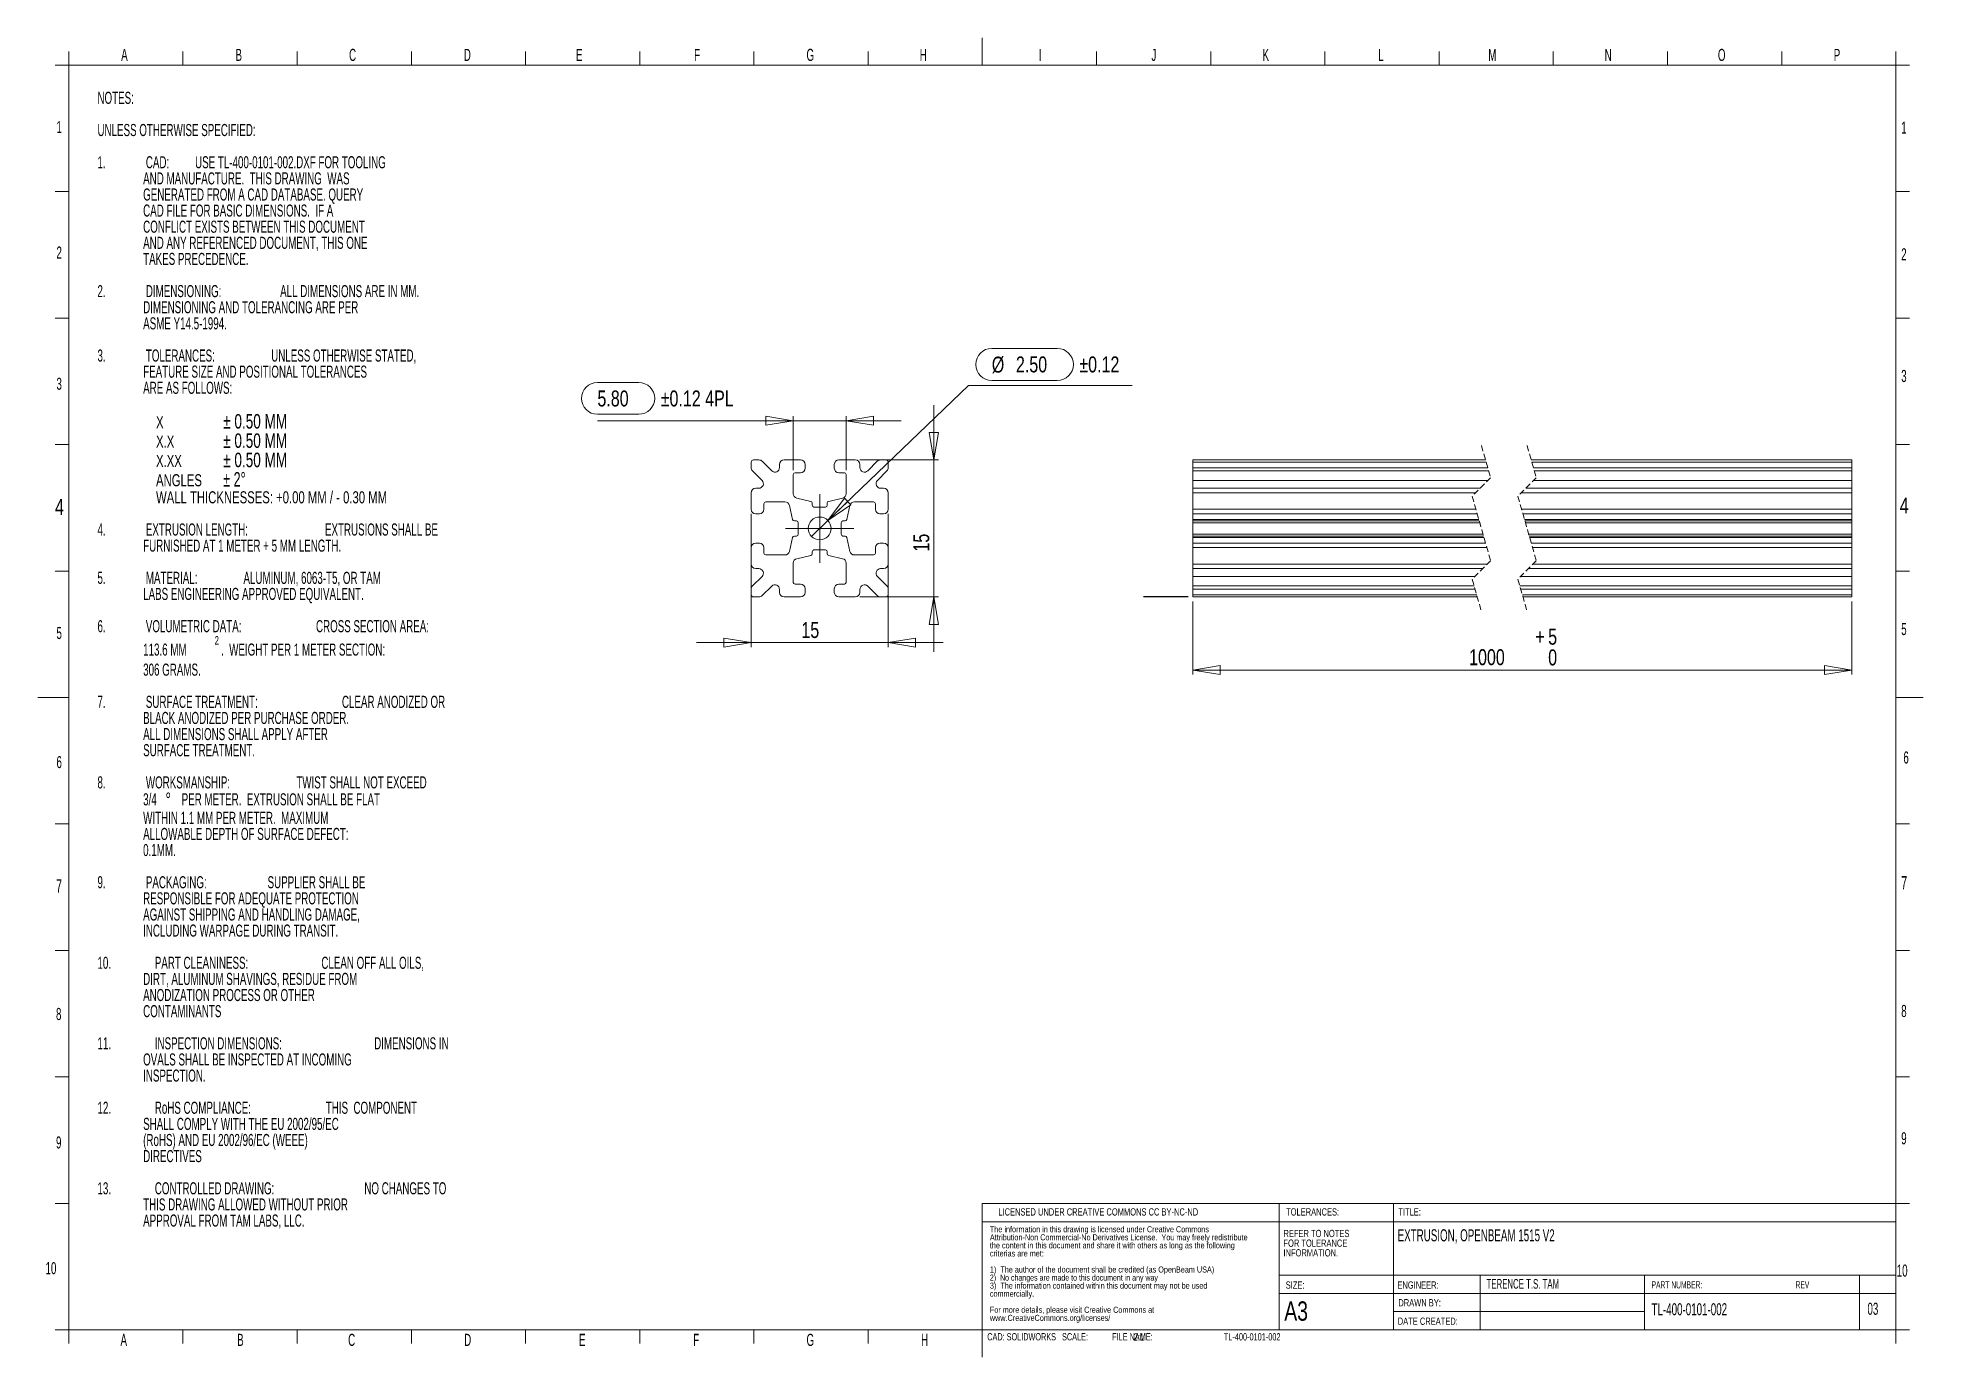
# Model space of a CAD drawing. Header units: millimetres. Extents: x 3 to 416, y 4 to 293.
import ezdxf

# ---------------------------------------------------------------- set-up
doc = ezdxf.new("R2010")
doc.units = ezdxf.units.MM
doc.linetypes.add('HIDDEN', pattern=[1.905, 1.27, -0.635])
doc.styles.add('SLDTEXTSTYLE0', font='TXT', dxfattribs={"width": 0.605})
doc.styles.add('SLDTEXTSTYLE1', font='TXT', dxfattribs={"width": 0.7})
doc.styles.add('SLDTEXTSTYLE2', font='TXT', dxfattribs={"width": 0.65})
doc.styles.add('SLDTEXTSTYLE3', font='TXT', dxfattribs={"width": 0.75})
doc.styles.add('SLDTEXTSTYLE4', font='TXT', dxfattribs={"width": 0.696078})
doc.styles.add('SLDTEXTSTYLE5', font='TXT', dxfattribs={"width": 0.657609})
doc.styles.add('SLDTEXTSTYLE6', font='TXT', dxfattribs={"width": 0.553846})
doc.dimstyles.new('SLDDIMSTYLE0', dxfattribs={"dimtxt": 3.5, "dimasz": 6, "dimexe": 0, "dimexo": 0.0625, "dimgap": 0.875, "dimtad": 1, "dimdec": 3, "dimlfac": 0.5, "dimrnd": 1e-09, "dimzin": 12, "dimdsep": 46, "dimtxsty": 'SLDTEXTSTYLE3', "dimblk1": 'CLOSED', "dimblk2": 'CLOSED', "dimsah": 1, "dimcen": 0.09, "dimadec": 0, "dimazin": 3, "dimtfac": 1, "dimtdec": 3, "dimtmove": 0, "dimatfit": 0, "dimldrblk": 'CLOSED', "dimfxl": 1, "dimfrac": 2, "dimtolj": 1, "dimtzin": 12, "dimarcsym": 0})
doc.dimstyles.new('SLDDIMSTYLE1', dxfattribs={"dimtxt": 3.5, "dimasz": 6, "dimexe": 0, "dimexo": 0.0625, "dimgap": 0.875, "dimtad": 1, "dimlfac": 0.5, "dimrnd": 1e-09, "dimzin": 12, "dimdsep": 46, "dimtxsty": 'SLDTEXTSTYLE3', "dimblk1": 'CLOSED', "dimblk2": 'CLOSED', "dimsah": 1, "dimcen": 0.09, "dimadec": 0, "dimazin": 3, "dimtol": 1, "dimtp": 0.12, "dimtm": 0.12, "dimtfac": 1, "dimtmove": 0, "dimatfit": 0, "dimldrblk": 'CLOSED', "dimfxl": 1, "dimfrac": 2, "dimtolj": 1, "dimarcsym": 0})
doc.dimstyles.new('SLDDIMSTYLE2', dxfattribs={"dimtxt": 3.5, "dimasz": 6, "dimexe": 0, "dimexo": 0.0625, "dimgap": 0.875, "dimtad": 0, "dimtih": 1, "dimtoh": 1, "dimlfac": 0.5, "dimrnd": 1e-09, "dimzin": 12, "dimdsep": 46, "dimtxsty": 'SLDTEXTSTYLE3', "dimblk1": 'NONE', "dimblk2": 'CLOSED', "dimsah": 1, "dimcen": 0, "dimadec": 0, "dimazin": 3, "dimtol": 1, "dimtp": 0.12, "dimtm": 0.12, "dimtfac": 1, "dimtmove": 0, "dimatfit": 3, "dimldrblk": 'NONE', "dimfxl": 1, "dimfrac": 2, "dimtolj": 1, "dimarcsym": 0})
doc.dimstyles.new('SLDDIMSTYLE3', dxfattribs={"dimtxt": 3.5, "dimasz": 6, "dimexe": 0, "dimexo": 0.0625, "dimgap": 0.875, "dimtad": 1, "dimdec": 3, "dimlfac": 0.5, "dimrnd": 1e-09, "dimzin": 12, "dimdsep": 46, "dimtxsty": 'SLDTEXTSTYLE3', "dimblk1": 'CLOSED', "dimblk2": 'CLOSED', "dimsah": 1, "dimcen": 0.09, "dimadec": 0, "dimazin": 3, "dimtol": 1, "dimtp": 5, "dimtfac": 1, "dimtdec": 3, "dimtofl": 0, "dimtmove": 0, "dimatfit": 3, "dimldrblk": 'CLOSED', "dimfxl": 1, "dimfrac": 2, "dimtolj": 1, "dimtzin": 12, "dimarcsym": 0})
doc.dimstyles.new('SLDDIMSTYLE5', dxfattribs={"dimtxt": 0, "dimasz": 6, "dimexe": 0, "dimexo": 0.0625, "dimgap": 0, "dimtad": 0, "dimtih": 1, "dimtoh": 1, "dimdec": 0, "dimrnd": 1e-09, "dimzin": 0, "dimdsep": 46, "dimtxsty": 'Standard', "dimblk1": 'NONE', "dimblk2": 'NONE', "dimsah": 1, "dimcen": 0.09, "dimadec": 0, "dimazin": 0, "dimtfac": 6, "dimtdec": 0, "dimtofl": 0, "dimtmove": 0, "dimatfit": 3, "dimldrblk": 'NONE', "dimfxl": 1, "dimfrac": 2, "dimtolj": 1, "dimtzin": 0, "dimarcsym": 0})

# ---------------------------------------------------------------- blocks, each defined once
blk = doc.blocks.new('SW_NOTE_0')
at = {"color": 0, "linetype": 'Continuous', "lineweight": 0, "attachment_point": 1}
for s, insert, char_height, style in [('NOTES:', (0, 3.41), 2.646, 'SLDTEXTSTYLE0'), ('UNLESS OTHERWISE SPECIFIED:', (0, -3.64), 2.6458, 'SLDTEXTSTYLE0'), ('1.', (0, -10.7), 2.646, 'SLDTEXTSTYLE0'), ('CAD:', (10.59, -10.7), 2.646, 'SLDTEXTSTYLE0'), ('USE TL-400-0101-002.DXF FOR TOOLING', (21.37, -10.7), 2.6458, 'SLDTEXTSTYLE0'), ('AND MANUFACTURE.  THIS DRAWING  WAS', (10, -14.23), 2.6458, 'SLDTEXTSTYLE0'), ('GENERATED FROM A CAD DATABASE. QUERY', (10, -17.76), 2.6458, 'SLDTEXTSTYLE0'), ('CAD FILE FOR BASIC DIMENSIONS.  IF A', (10, -21.28), 2.6458, 'SLDTEXTSTYLE0'), ('AND ANY REFERENCED DOCUMENT, THIS ONE', (10, -28.34), 2.6458, 'SLDTEXTSTYLE0'), ('CONFLICT EXISTS BETWEEN THIS DOCUMENT', (10, -24.81), 2.6458, 'SLDTEXTSTYLE0'), ('TAKES PRECEDENCE.', (10, -31.87), 2.6458, 'SLDTEXTSTYLE0'), ('2.', (0, -38.92), 2.646, 'SLDTEXTSTYLE0'), ('DIMENSIONING:', (10.59, -38.92), 2.6458, 'SLDTEXTSTYLE0'), ('ALL DIMENSIONS ARE IN MM.', (39.99, -38.92), 2.6458, 'SLDTEXTSTYLE0'), ('DIMENSIONING AND TOLERANCING ARE PER', (10, -42.45), 2.6458, 'SLDTEXTSTYLE0'), ('ASME Y14.5-1994.', (10, -45.98), 2.6458, 'SLDTEXTSTYLE0'), ('3.', (0, -53.03), 2.646, 'SLDTEXTSTYLE0'), ('TOLERANCES:', (10.59, -53.03), 2.6458, 'SLDTEXTSTYLE0'), ('UNLESS OTHERWISE STATED,', (38.03, -53.03), 2.6458, 'SLDTEXTSTYLE0'), ('FEATURE SIZE AND POSITIONAL TOLERANCES', (10, -56.56), 2.6458, 'SLDTEXTSTYLE0'), ('ARE AS FOLLOWS:', (10, -60.09), 2.6458, 'SLDTEXTSTYLE0'), ('X', (12.82, -67.64), 2.65, 'SLDTEXTSTYLE1'), ('± 0.50 MM', (27.52, -67.17), 3.175, 'SLDTEXTSTYLE1'), ('X.X', (12.82, -71.87), 2.646, 'SLDTEXTSTYLE1'), ('± 0.50 MM', (27.52, -71.4), 3.175, 'SLDTEXTSTYLE1'), ('X.XX', (12.82, -76.11), 2.646, 'SLDTEXTSTYLE1'), ('± 0.50 MM', (27.52, -75.63), 3.175, 'SLDTEXTSTYLE1'), ('ANGLES', (12.82, -80.34), 2.646, 'SLDTEXTSTYLE1'), ('± 2°', (27.52, -79.87), 3.175, 'SLDTEXTSTYLE2'), ('WALL THICKNESSES: +0.00 MM / - 0.30 MM', (12.82, -84.08), 2.6458, 'SLDTEXTSTYLE1'), ('4.', (0, -91.13), 2.646, 'SLDTEXTSTYLE0'), ('FURNISHED AT 1 METER + 5 MM LENGTH.', (10, -94.66), 2.6458, 'SLDTEXTSTYLE0'), ('EXTRUSION LENGTH:', (10.59, -91.13), 2.6458, 'SLDTEXTSTYLE0'), ('EXTRUSIONS SHALL BE', (49.8, -91.13), 2.6458, 'SLDTEXTSTYLE0'), ('5.', (0, -101.72), 2.646, 'SLDTEXTSTYLE0'), ('MATERIAL:', (10.59, -101.72), 2.646, 'SLDTEXTSTYLE0'), ('ALUMINUM, 6063-T5, OR TAM', (31.96, -101.72), 2.6458, 'SLDTEXTSTYLE0'), ('LABS ENGINEERING APPROVED EQUIVALENT.', (10, -105.24), 2.6458, 'SLDTEXTSTYLE0'), ('6.', (0, -112.3), 2.646, 'SLDTEXTSTYLE0'), ('VOLUMETRIC DATA:', (10.59, -112.3), 2.6458, 'SLDTEXTSTYLE0'), ('CROSS SECTION AREA:', (47.84, -112.3), 2.6458, 'SLDTEXTSTYLE0'), ('113.6 MM', (10, -117.43), 2.646, 'SLDTEXTSTYLE0'), ('2', (25.68, -115.79), 1.85, 'SLDTEXTSTYLE0'), ('.  WEIGHT PER 1 METER SECTION:', (27.05, -117.43), 2.6458, 'SLDTEXTSTYLE0'), ('306 GRAMS.', (10, -121.82), 2.646, 'SLDTEXTSTYLE0'), ('7.', (0, -128.87), 2.646, 'SLDTEXTSTYLE0'), ('SURFACE TREATMENT:', (10.59, -128.87), 2.6458, 'SLDTEXTSTYLE0'), ('CLEAR ANODIZED OR', (53.52, -128.87), 2.6458, 'SLDTEXTSTYLE0'), ('ALL DIMENSIONS SHALL APPLY AFTER', (10, -135.93), 2.6458, 'SLDTEXTSTYLE0'), ('BLACK ANODIZED PER PURCHASE ORDER.', (10, -132.4), 2.6458, 'SLDTEXTSTYLE0'), ('SURFACE TREATMENT.', (10, -139.46), 2.6458, 'SLDTEXTSTYLE0'), ('8.', (0, -146.51), 2.646, 'SLDTEXTSTYLE0'), ('WORKSMANSHIP:', (10.59, -146.51), 2.6458, 'SLDTEXTSTYLE0'), ('TWIST SHALL NOT EXCEED', (43.53, -146.51), 2.6458, 'SLDTEXTSTYLE0'), ('3/4', (10, -150.22), 2.646, 'SLDTEXTSTYLE0'), ('°', (14.9, -150.06), 3.17, 'SLDTEXTSTYLE1'), ('PER METER.  EXTRUSION SHALL BE FLAT', (18.43, -150.22), 2.6458, 'SLDTEXTSTYLE0'), ('WITHIN 1.1 MM PER METER.  MAXIMUM', (10, -154.27), 2.6458, 'SLDTEXTSTYLE0'), ('ALLOWABLE DEPTH OF SURFACE DEFECT:', (10, -157.8), 2.6458, 'SLDTEXTSTYLE0'), ('0.1MM.', (10, -161.33), 2.646, 'SLDTEXTSTYLE0'), ('9.', (0, -168.38), 2.646, 'SLDTEXTSTYLE0'), ('PACKAGING:', (10.59, -168.38), 2.646, 'SLDTEXTSTYLE0'), ('SUPPLIER SHALL BE', (37.24, -168.38), 2.6458, 'SLDTEXTSTYLE0'), ('RESPONSIBLE FOR ADEQUATE PROTECTION', (10, -171.91), 2.6458, 'SLDTEXTSTYLE0'), ('AGAINST SHIPPING AND HANDLING DAMAGE,', (10, -175.44), 2.6458, 'SLDTEXTSTYLE0'), ('INCLUDING WARPAGE DURING TRANSIT.', (10, -178.97), 2.6458, 'SLDTEXTSTYLE0'), ('10.', (0, -186.02), 2.646, 'SLDTEXTSTYLE0'), ('DIRT, ALUMINUM SHAVINGS, RESIDUE FROM', (10, -189.55), 2.6458, 'SLDTEXTSTYLE0'), ('PART CLEANINESS:', (12.55, -186.02), 2.6458, 'SLDTEXTSTYLE0'), ('CLEAN OFF ALL OILS,', (49.01, -186.02), 2.6458, 'SLDTEXTSTYLE0'), ('ANODIZATION PROCESS OR OTHER', (10, -193.08), 2.6458, 'SLDTEXTSTYLE0'), ('CONTAMINANTS', (10, -196.61), 2.6458, 'SLDTEXTSTYLE0'), ('11.', (0, -203.66), 2.646, 'SLDTEXTSTYLE0'), ('INSPECTION DIMENSIONS:', (12.55, -203.66), 2.6458, 'SLDTEXTSTYLE0'), ('DIMENSIONS IN', (60.58, -203.66), 2.6458, 'SLDTEXTSTYLE0'), ('OVALS SHALL BE INSPECTED AT INCOMING', (10, -207.19), 2.6458, 'SLDTEXTSTYLE0'), ('INSPECTION.', (10, -210.72), 2.6458, 'SLDTEXTSTYLE0'), ('12.', (0, -217.77), 2.646, 'SLDTEXTSTYLE0'), ('RoHS COMPLIANCE:', (12.55, -217.77), 2.6458, 'SLDTEXTSTYLE0'), ('THIS  COMPONENT', (49.98, -217.77), 2.6458, 'SLDTEXTSTYLE0'), ('SHALL COMPLY WITH THE EU 2002/95/EC', (10, -221.3), 2.6458, 'SLDTEXTSTYLE0'), ('(RoHS) AND EU 2002/96/EC (WEEE)', (10, -224.83), 2.6458, 'SLDTEXTSTYLE0'), ('DIRECTIVES', (10, -228.36), 2.646, 'SLDTEXTSTYLE0'), ('13.', (0, -235.41), 2.646, 'SLDTEXTSTYLE0'), ('THIS DRAWING ALLOWED WITHOUT PRIOR', (10, -238.94), 2.6458, 'SLDTEXTSTYLE0'), ('CONTROLLED DRAWING:', (12.55, -235.41), 2.6458, 'SLDTEXTSTYLE0'), ('NO CHANGES TO', (58.42, -235.41), 2.6458, 'SLDTEXTSTYLE0'), ('APPROVAL FROM TAM LABS, LLC.', (10, -242.47), 2.6458, 'SLDTEXTSTYLE0')]:
    blk.add_mtext(s, dxfattribs=dict(at, insert=insert, char_height=char_height, style=style))
blk = doc.blocks.new('SW_NOTE_1')
at = {"color": 0, "linetype": 'Continuous', "lineweight": 0, "char_height": 1.3229, "attachment_point": 1}
for s, insert, style in [('Attribution-Non Commercial-No Derivatives License.  You may freely redistribute', (0, -0.06), 'SLDTEXTSTYLE3'), ('The information in this drawing is licensed under Creative Commons', (0, 1.71), 'SLDTEXTSTYLE3'), ('the content in this document and share it with others as long as the following', (0, -1.82), 'SLDTEXTSTYLE3'), ('criterias are met:', (0, -3.59), 'SLDTEXTSTYLE3'), ('1)  The author of the document shall be credited (as OpenBeam USA)', (0, -7.11), 'SLDTEXTSTYLE3'), ('3)  The information contained within this document may not be used', (0, -10.64), 'SLDTEXTSTYLE3'), ('2)  No changes are made to this document in any way', (0, -8.88), 'SLDTEXTSTYLE4'), ('commercially.', (0, -12.41), 'SLDTEXTSTYLE3'), ('For more details, please visit Creative Commons at', (0, -15.93), 'SLDTEXTSTYLE3'), ('www.CreativeCommons.org/licenses/', (0, -17.7), 'SLDTEXTSTYLE3')]:
    blk.add_mtext(s, dxfattribs=dict(at, insert=insert, style=style))
blk = doc.blocks.new('SW_NOTE_2')
at = {"color": 0, "linetype": 'Continuous', "lineweight": 0, "char_height": 1.5875, "attachment_point": 1, "style": 'SLDTEXTSTYLE3'}
for s, insert in [('REFER TO NOTES', (0, 2.05)), ('FOR TOLERANCE', (0, -0.07)), ('INFORMATION.', (0, -2.19))]:
    blk.add_mtext(s, dxfattribs=dict(at, insert=insert))
blk = doc.blocks.new('_CLOSED')
at = {"color": 0, "linetype": 'ByBlock', "lineweight": -2}
for p, q in [((-1, 0.166667), (0, 0)), ((-1, 0.166667), (-1, -0.166667)), ((0, 0), (-1, -0.166667)), ((0, 0), (-1, 0))]:
    blk.add_line(p, q, dxfattribs=at)
blk = doc.blocks.new('_D')
at = {"color": 7, "linetype": 'Continuous', "lineweight": 0}
for p, q in [((159.4, 188.72), (159.4, 159.52)), ((189.4, 188.72), (189.4, 159.52)), ((159.4, 160.52), (147.4, 160.52)), ((159.4, 160.52), (189.4, 160.52)), ((189.4, 160.52), (201.4, 160.52))]:
    blk.add_line(p, q, dxfattribs=at)
at = {"color": 7, "linetype": 'Continuous', "lineweight": 0, "xscale": 6, "yscale": 6}
blk.add_blockref('_CLOSED', (159.4, 160.52, 0.2), dxfattribs=at)
at = {"color": 7, "linetype": 'Continuous', "lineweight": 0, "xscale": 6, "yscale": 6, "rotation": 180}
blk.add_blockref('_CLOSED', (189.4, 160.52, 0.2), dxfattribs=at)
at = {"color": 7, "linetype": 'Continuous', "lineweight": 0, "insert": (170.39, 165.03, 0.2), "char_height": 3.5, "attachment_point": 1, "style": 'SLDTEXTSTYLE3'}
blk.add_mtext('15', dxfattribs=at)
blk = doc.blocks.new('_D_1')
at = {"color": 7, "linetype": 'Continuous', "lineweight": 0}
for p, q in [((199.4, 200.52), (199.4, 212.52)), ((183.2, 200.52), (200.4, 200.52)), ((199.4, 170.52), (199.4, 200.52)), ((183.2, 170.52), (200.4, 170.52)), ((199.4, 170.52), (199.4, 158.52))]:
    blk.add_line(p, q, dxfattribs=at)
at = {"color": 7, "linetype": 'Continuous', "lineweight": 0, "xscale": 6, "yscale": 6}
for p, rotation in [((199.4, 200.52, 0.2), 270), ((199.4, 170.52, 0.2), 90)]:
    blk.add_blockref('_CLOSED', p, dxfattribs=dict(at, rotation=rotation))
at = {"color": 7, "linetype": 'Continuous', "lineweight": 0, "insert": (194.89, 180.46, 0.2), "char_height": 3.5, "attachment_point": 1, "rotation": 90, "style": 'SLDTEXTSTYLE3'}
blk.add_mtext('15', dxfattribs=at)
blk = doc.blocks.new('_D_2')
at = {"color": 7, "linetype": 'Continuous', "lineweight": 0}
for p, q in [((125.74, 217.5), (134.79, 217.5)), ((134.79, 210.52), (125.74, 210.52)), ((168.6, 209.12), (125.74, 209.12)), ((168.6, 198.32), (168.6, 210.12)), ((168.6, 209.12), (180.2, 209.12)), ((180.2, 198.32), (180.2, 210.12)), ((180.2, 209.12), (192.2, 209.12))]:
    blk.add_line(p, q, dxfattribs=at)
for centre, start, end in [((125.74, 214.01), 90, 270), ((134.79, 214.01), 270, 90)]:
    blk.add_arc(centre, 3.49, start, end, dxfattribs=at)
at = {"color": 7, "linetype": 'Continuous', "lineweight": 0, "xscale": 6, "yscale": 6}
blk.add_blockref('_CLOSED', (168.6, 209.12, 0.2), dxfattribs=at)
at = {"color": 7, "linetype": 'Continuous', "lineweight": 0, "xscale": 6, "yscale": 6, "rotation": 180}
blk.add_blockref('_CLOSED', (180.2, 209.12, 0.2), dxfattribs=at)
at = {"color": 7, "linetype": 'Continuous', "lineweight": 0, "char_height": 3.5, "attachment_point": 1, "style": 'SLDTEXTSTYLE3'}
for s, insert in [('5.80', (125.74, 215.74, 0.2)), ('±0.12 4PL', (139.59, 215.74, 0.2))]:
    blk.add_mtext(s, dxfattribs=dict(at, insert=insert))
blk = doc.blocks.new('_D_3')
at = {"color": 7, "linetype": 'Continuous', "lineweight": 0}
for p, q in [((212.08, 224.96), (226.41, 224.96)), ((176.2, 187.25), (206.98, 216.82)), ((206.98, 216.82), (242.83, 216.82)), ((226.41, 217.93), (212.08, 217.93)), ((172.6, 183.79), (176.2, 187.25))]:
    blk.add_line(p, q, dxfattribs=at)
for centre, start, end in [((212.08, 221.44), 90, 270), ((226.41, 221.44), 270, 90)]:
    blk.add_arc(centre, 3.52, start, end, dxfattribs=at)
at = {"color": 7, "linetype": 'Continuous', "lineweight": 0, "xscale": 6, "yscale": 6, "rotation": 223.8514765402}
blk.add_blockref('_CLOSED', (176.2, 187.25, 0.2), dxfattribs=at)
at = {"color": 7, "linetype": 'Continuous', "lineweight": 0, "char_height": 3.5, "attachment_point": 1, "style": 'SLDTEXTSTYLE3'}
for s, insert in [('%%c', (212.08, 223.15, 0.2)), ('2.50', (217.36, 223.2, 0.2)), ('±0.12', (231.24, 223.2, 0.2))]:
    blk.add_mtext(s, dxfattribs=dict(at, insert=insert))
blk = doc.blocks.new('_NONE')
blk = doc.blocks.new('SW_CENTERMARKSYMBOL_0')
at = {"color": 0, "linetype": 'Continuous', "lineweight": 0}
for p, q in [((0, 5), (0, 7.5)), ((0, 0), (0, 5)), ((-5, 0), (-7.5, 0)), ((0, 0), (-5, 0)), ((0, 0), (0, -5)), ((0, 0), (5, 0)), ((5, 0), (7.5, 0)), ((0, -5), (0, -7.5))]:
    blk.add_line(p, q, dxfattribs=at)
blk = doc.blocks.new('_D_4')
at = {"color": 7, "linetype": 'Continuous', "lineweight": 0}
for p, q in [((256.06, 169.52), (256.06, 153.52)), ((400.34, 169.52), (400.34, 153.52)), ((400.34, 154.52), (256.06, 154.52))]:
    blk.add_line(p, q, dxfattribs=at)
at = {"color": 7, "linetype": 'Continuous', "lineweight": 0, "xscale": 6, "yscale": 6, "rotation": 180}
blk.add_blockref('_CLOSED', (256.06, 154.52, 0.2), dxfattribs=at)
at = {"color": 7, "linetype": 'Continuous', "lineweight": 0, "xscale": 6, "yscale": 6}
blk.add_blockref('_CLOSED', (400.34, 154.52, 0.2), dxfattribs=at)
at = {"color": 7, "linetype": 'Continuous', "lineweight": 0, "char_height": 3.5, "attachment_point": 1, "style": 'SLDTEXTSTYLE3'}
for s, insert in [('+', (331.06, 163.56, 0.2)), ('5', (333.88, 163.56, 0.2)), ('1000', (316.57, 159.08, 0.2)), ('0', (333.88, 159.03, 0.2))]:
    blk.add_mtext(s, dxfattribs=dict(at, insert=insert))

msp = doc.modelspace()

# ---------------------------------------------------------------- linework, layer by layer
at = {"color": 7, "linetype": 'Continuous', "lineweight": 0}
for p, q in [((10, 287), (10, 290)), ((10, 287), (10, 290)), ((35, 290), (35, 287)), ((35, 287), (35, 290)), ((60, 287), (60, 290)), ((60, 290), (60, 287)), ((85, 290), (85, 287)), ((85, 287), (85, 290)), ((110, 287), (110, 290)), ((110, 290), (110, 287)), ((135, 290), (135, 287)), ((135, 287), (135, 290)), ((160, 287), (160, 290)), ((160, 290), (160, 287)), ((185, 290), (185, 287)), ((185, 287), (185, 290)), ((210, 287), (210, 293)), ((210, 290), (210, 287)), ((235, 290), (235, 287)), ((235, 287), (235, 290)), ((260, 287), (260, 290)), ((260, 290), (260, 287)), ((285, 290), (285, 287)), ((285, 287), (285, 290)), ((310, 287), (310, 290)), ((310, 290), (310, 287)), ((335, 290), (335, 287)), ((335, 287), (335, 290)), ((360, 287), (360, 290)), ((360, 290), (360, 287)), ((385, 290), (385, 287)), ((385, 287), (385, 290)), ((410, 287), (410, 290)), ((10, 287), (7, 287)), ((10, 287), (410, 287)), ((10, 287), (10, 10)), ((35, 287), (10, 287)), ((10, 287), (10, 259.3)), ((10, 287), (10, 10)), ((385, 287), (410, 287)), ((410, 287), (410, 10)), ((410, 287), (413, 287)), ((410, 287), (410, 259.3)), ((7, 259.3), (10, 259.3)), ((10, 259.3), (7, 259.3)), ((10, 259.3), (10, 231.6)), ((410, 259.3), (413, 259.3)), ((413, 259.3), (410, 259.3)), ((410, 259.3), (410, 231.6)), ((10, 231.6), (7, 231.6)), ((7, 231.6), (10, 231.6)), ((10, 231.6), (10, 203.9)), ((413, 231.6), (410, 231.6)), ((410, 231.6), (413, 231.6)), ((410, 231.6), (410, 203.9)), ((7, 203.9), (10, 203.9)), ((10, 203.9), (7, 203.9)), ((10, 203.9), (10, 176.2)), ((410, 203.9), (413, 203.9)), ((413, 203.9), (410, 203.9)), ((410, 203.9), (410, 176.2)), ((7, 176.2), (10, 176.2)), ((7, 176.2), (10, 176.2)), ((10, 176.2), (10, 148.5)), ((413, 176.2), (410, 176.2)), ((413, 176.2), (410, 176.2)), ((410, 176.2), (410, 148.5)), ((10, 148.5), (3.2056, 148.5)), ((10, 148.5), (7, 148.5)), ((7, 148.5), (10, 148.5)), ((7, 148.5), (10, 148.5)), ((10, 148.5), (10, 120.8)), ((416, 148.5), (410, 148.5)), ((410, 148.5), (413, 148.5)), ((413, 148.5), (410, 148.5)), ((413, 148.5), (410, 148.5)), ((410, 148.5), (410, 120.8)), ((10, 120.8), (7, 120.8)), ((7, 120.8), (10, 120.8)), ((10, 120.8), (10, 93.1)), ((413, 120.8), (410, 120.8)), ((410, 120.8), (413, 120.8)), ((410, 120.8), (410, 93.1)), ((7, 93.1), (10, 93.1)), ((10, 93.1), (7, 93.1)), ((10, 93.1), (10, 65.4)), ((410, 93.1), (413, 93.1)), ((413, 93.1), (410, 93.1)), ((410, 93.1), (410, 65.4)), ((10, 65.4), (7, 65.4)), ((7, 65.4), (10, 65.4)), ((10, 65.4), (10, 37.7)), ((413, 65.4), (410, 65.4)), ((410, 65.4), (413, 65.4)), ((410, 65.4), (410, 37.7)), ((7, 37.7), (10, 37.7)), ((10, 37.7), (7, 37.7)), ((10, 37.7), (10, 10)), ((210, 10), (210, 37.7)), ((210, 37.7), (410, 37.7)), ((210, 37.7), (210, 10)), ((275, 37.7), (275, 10)), ((275, 37.7), (275, 10)), ((300, 37.7), (300, 10)), ((410, 10), (410, 37.7)), ((410, 37.7), (413, 37.7)), ((413, 37.7), (410, 37.7)), ((410, 37.7), (410, 10)), ((210, 33.7), (410, 33.7)), ((410, 22), (275, 22)), ((319, 22), (300, 22)), ((300, 22), (300, 10)), ((355, 22), (300, 22)), ((300, 10), (300, 22)), ((319, 22), (319, 10)), ((355, 10), (355, 22)), ((402, 22), (410, 22)), ((402, 22), (402, 10)), ((410, 22), (410, 10)), ((410, 18), (410, 22)), ((275, 18), (410, 18)), ((410, 18), (275, 18)), ((410, 14), (410, 18)), ((300, 14), (355, 14)), ((355, 14), (300, 14)), ((410, 10), (410, 14)), ((7, 10), (10, 10)), ((10, 10), (10, 7)), ((35, 10), (10, 10)), ((10, 10), (410, 10)), ((10, 10), (10, 7)), ((35, 10), (35, 7)), ((35, 7), (35, 10)), ((60, 7), (60, 10)), ((60, 10), (60, 7)), ((85, 10), (85, 7)), ((85, 7), (85, 10)), ((110, 7), (110, 10)), ((110, 10), (110, 7)), ((135, 10), (135, 7)), ((135, 7), (135, 10)), ((160, 7), (160, 10)), ((160, 10), (160, 7)), ((185, 10), (185, 7)), ((185, 7), (185, 10)), ((210, 10), (210, 4.6845)), ((210, 10), (410, 10)), ((210, 7), (210, 10)), ((210, 10), (210, 4)), ((210, 10), (275, 10)), ((275, 10), (300, 10)), ((410, 10), (276.0146, 10)), ((319, 10), (300, 10)), ((355, 10), (300, 10)), ((385, 10), (410, 10)), ((402, 10), (410, 10)), ((410, 10), (410, 7)), ((413, 10), (410, 10))]:
    msp.add_line(p, q, dxfattribs=at)
at = {"color": 7, "linetype": 'HIDDEN', "lineweight": 0}
for p, q in [((319.2626, 203.6944), (321.2626, 196.6069)), ((329.2626, 203.6944), (331.2626, 196.6069)), ((321.2626, 196.6069), (317.2626, 192.6069)), ((331.2626, 196.6069), (327.2626, 192.6069)), ((317.2626, 192.6069), (321.2626, 178.4319)), ((327.2626, 192.6069), (331.2626, 178.4319)), ((321.2626, 178.4319), (317.2626, 174.4319)), ((331.2626, 178.4319), (327.2626, 174.4319)), ((317.2626, 174.4319), (319.2626, 167.3444)), ((327.2626, 174.4319), (329.2626, 167.3444))]:
    msp.add_line(p, q, dxfattribs=at)
at = {"color": 7, "linetype": 'Continuous', "lineweight": 15}
for p, q in [((159.4008, 200.0194), (159.4008, 198.8123)), ((161.1079, 200.5194), (159.9008, 200.5194)), ((161.815, 200.2265), (163.8937, 198.1478)), ((165.6008, 198.8549), (165.6008, 199.5194)), ((170.2008, 200.5194), (166.6008, 200.5194)), ((171.2008, 199.5194), (171.2008, 198.7194)), ((177.6008, 198.7194), (177.6008, 199.5194)), ((182.2008, 200.5194), (178.6008, 200.5194)), ((183.2008, 199.5194), (183.2008, 198.8549)), ((184.9079, 198.1478), (186.9866, 200.2265)), ((188.9008, 200.5194), (187.6937, 200.5194)), ((189.4008, 198.8123), (189.4008, 200.0194)), ((256.0572, 200.5194), (320.1585, 200.5194)), ((256.0572, 200.0194), (256.0572, 200.5194)), ((320.2996, 200.0194), (256.0572, 200.0194)), ((256.0572, 198.8123), (256.0572, 200.0194)), ((256.0572, 198.1051), (256.0572, 198.8123)), ((256.0572, 198.8123), (320.6402, 198.8123)), ((330.1585, 200.5194), (400.3396, 200.5194)), ((400.3396, 200.0194), (330.2996, 200.0194)), ((330.6402, 198.8123), (400.3396, 198.8123)), ((400.3396, 200.5194), (400.3396, 200.0194)), ((400.3396, 198.8123), (400.3396, 200.0194)), ((400.3396, 198.8123), (400.3396, 198.1051)), ((161.7724, 196.0265), (159.6937, 198.1051)), ((160.4008, 194.3194), (161.0652, 194.3194)), ((168.6008, 197.3194), (168.6008, 193.12)), ((170.2008, 197.7194), (169.0008, 197.7194)), ((179.8008, 197.7194), (178.6008, 197.7194)), ((180.2008, 193.12), (180.2008, 197.3194)), ((189.1079, 198.1051), (187.0292, 196.0265)), ((187.7363, 194.3194), (188.4008, 194.3194)), ((320.8397, 198.1051), (256.0572, 198.1051)), ((256.0572, 198.1051), (256.0572, 196.0265)), ((256.0572, 196.0265), (320.6821, 196.0265)), ((256.0572, 194.3194), (256.0572, 196.0265)), ((256.0572, 193.3194), (256.0572, 194.3194)), ((256.0572, 194.3194), (318.9751, 194.3194)), ((328.9751, 194.3194), (400.3396, 194.3194)), ((330.6822, 196.0265), (400.3396, 196.0265)), ((400.3396, 198.1051), (330.8398, 198.1051)), ((400.3396, 198.1051), (400.3396, 196.0265)), ((400.3396, 196.0265), (400.3396, 194.3194)), ((400.3396, 194.3194), (400.3396, 193.3194)), ((159.4008, 193.3194), (159.4008, 189.7194)), ((162.2008, 190.9194), (162.2008, 189.7194)), ((166.8001, 191.3194), (162.6008, 191.3194)), ((168.4607, 187.4829), (167.7759, 190.5381)), ((169.3821, 192.1442), (172.4373, 191.4595)), ((172.7498, 191.0691), (172.7498, 190.6135)), ((173.1498, 190.2135), (175.6518, 190.2135)), ((176.0518, 190.6135), (176.0518, 191.0691)), ((176.3643, 191.4595), (179.4195, 192.1442)), ((181.0257, 190.5381), (180.3409, 187.4829)), ((186.2008, 191.3194), (182.0015, 191.3194)), ((186.6008, 189.7194), (186.6008, 190.9194)), ((189.4008, 189.7194), (189.4008, 193.3194)), ((317.9751, 193.3194), (256.0572, 193.3194)), ((256.0572, 189.7194), (256.0572, 193.3194)), ((400.3396, 193.3194), (327.9751, 193.3194)), ((400.3396, 189.7194), (400.3396, 193.3194)), ((161.2008, 188.7194), (160.4008, 188.7194)), ((169.3066, 187.1704), (168.851, 187.1704)), ((169.7066, 184.2684), (169.7066, 186.7704)), ((179.0949, 186.7704), (179.0949, 184.2684)), ((179.9506, 187.1704), (179.4949, 187.1704)), ((188.4008, 188.7194), (187.6008, 188.7194)), ((256.0572, 188.7194), (256.0572, 189.7194)), ((256.0572, 189.7194), (318.0774, 189.7194)), ((318.3596, 188.7194), (256.0572, 188.7194)), ((256.0572, 188.7194), (256.0572, 187.4829)), ((256.0572, 187.4829), (318.7085, 187.4829)), ((256.0572, 187.1704), (256.0572, 187.4829)), ((318.7967, 187.1704), (256.0572, 187.1704)), ((256.0572, 186.7704), (256.0572, 187.1704)), ((318.9096, 186.7704), (256.0572, 186.7704)), ((256.0572, 186.7704), (256.0572, 184.2684)), ((328.0774, 189.7194), (400.3396, 189.7194)), ((400.3396, 188.7194), (328.3596, 188.7194)), ((328.7085, 187.4829), (400.3396, 187.4829)), ((400.3396, 187.1704), (328.7967, 187.1704)), ((400.3396, 186.7704), (328.9096, 186.7704)), ((400.3396, 189.7194), (400.3396, 188.7194)), ((400.3396, 188.7194), (400.3396, 187.4829)), ((400.3396, 187.4829), (400.3396, 187.1704)), ((400.3396, 187.1704), (400.3396, 186.7704)), ((400.3396, 186.7704), (400.3396, 184.2684)), ((160.4008, 182.3194), (161.2008, 182.3194)), ((167.7759, 180.5007), (168.4607, 183.5558)), ((168.851, 183.8684), (169.3066, 183.8684)), ((179.4949, 183.8684), (179.9506, 183.8684)), ((180.3409, 183.5558), (181.0257, 180.5007)), ((187.6008, 182.3194), (188.4008, 182.3194)), ((256.0572, 184.2684), (319.6156, 184.2684)), ((256.0572, 183.8684), (256.0572, 184.2684)), ((256.0572, 183.8684), (319.7285, 183.8684)), ((256.0572, 183.5558), (256.0572, 183.8684)), ((319.8166, 183.5558), (256.0572, 183.5558)), ((256.0572, 183.5558), (256.0572, 182.3194)), ((256.0572, 181.3194), (256.0572, 182.3194)), ((256.0572, 182.3194), (320.1656, 182.3194)), ((329.6156, 184.2684), (400.3396, 184.2684)), ((329.7285, 183.8684), (400.3396, 183.8684)), ((400.3396, 183.5558), (329.8166, 183.5558)), ((330.1655, 182.3194), (400.3396, 182.3194)), ((400.3396, 184.2684), (400.3396, 183.8684)), ((400.3396, 183.8684), (400.3396, 183.5558)), ((400.3396, 183.5558), (400.3396, 182.3194)), ((400.3396, 182.3194), (400.3396, 181.3194)), ((159.4008, 181.3194), (159.4008, 177.7194)), ((162.2008, 181.3194), (162.2008, 180.1194)), ((162.6008, 179.7194), (166.8001, 179.7194)), ((168.6008, 177.9187), (168.6008, 173.7194)), ((172.4373, 179.5793), (169.3821, 178.8945)), ((172.7498, 180.4252), (172.7498, 179.9696)), ((175.6518, 180.8252), (173.1498, 180.8252)), ((176.0518, 179.9696), (176.0518, 180.4252)), ((179.4195, 178.8945), (176.3643, 179.5793)), ((180.2008, 173.7194), (180.2008, 177.9187)), ((182.0015, 179.7194), (186.2008, 179.7194)), ((186.6008, 180.1194), (186.6008, 181.3194)), ((189.4008, 177.7194), (189.4008, 181.3194)), ((320.4477, 181.3194), (256.0572, 181.3194)), ((256.0572, 177.7194), (256.0572, 181.3194)), ((256.0572, 176.7194), (256.0572, 177.7194)), ((256.0572, 177.7194), (320.5501, 177.7194)), ((400.3396, 181.3194), (330.4478, 181.3194)), ((330.5501, 177.7194), (400.3396, 177.7194)), ((400.3396, 177.7194), (400.3396, 181.3194)), ((400.3396, 177.7194), (400.3396, 176.7194)), ((159.6937, 172.9336), (161.7724, 175.0123)), ((161.0652, 176.7194), (160.4008, 176.7194)), ((187.0292, 175.0123), (189.1079, 172.9336)), ((188.4008, 176.7194), (187.7363, 176.7194)), ((319.5501, 176.7194), (256.0572, 176.7194)), ((256.0572, 175.0123), (256.0572, 176.7194)), ((317.8429, 175.0123), (256.0572, 175.0123)), ((256.0572, 175.0123), (256.0572, 172.9336)), ((400.3396, 175.0123), (327.843, 175.0123)), ((400.3396, 176.7194), (329.5501, 176.7194)), ((400.3396, 176.7194), (400.3396, 175.0123)), ((400.3396, 175.0123), (400.3396, 172.9336)), ((159.4008, 172.2265), (159.4008, 171.0194)), ((159.9008, 170.5194), (161.1079, 170.5194)), ((163.8937, 172.8909), (161.815, 170.8123)), ((165.6008, 171.5194), (165.6008, 172.1838)), ((166.6008, 170.5194), (170.2008, 170.5194)), ((169.0008, 173.3194), (170.2008, 173.3194)), ((171.2008, 172.3194), (171.2008, 171.5194)), ((177.6008, 171.5194), (177.6008, 172.3194)), ((178.6008, 173.3194), (179.8008, 173.3194)), ((178.6008, 170.5194), (182.2008, 170.5194)), ((183.2008, 172.1838), (183.2008, 171.5194)), ((186.9866, 170.8123), (184.9079, 172.8909)), ((187.6937, 170.5194), (188.9008, 170.5194)), ((189.4008, 171.0194), (189.4008, 172.2265)), ((256.0572, 172.2265), (256.0572, 172.9336)), ((256.0572, 172.9336), (317.6853, 172.9336)), ((256.0572, 171.0194), (256.0572, 172.2265)), ((317.8849, 172.2265), (256.0572, 172.2265)), ((256.0572, 171.0194), (318.2255, 171.0194)), ((256.0572, 170.5194), (256.0572, 171.0194)), ((318.3666, 170.5194), (256.0572, 170.5194)), ((327.6853, 172.9336), (400.3396, 172.9336)), ((400.3396, 172.2265), (327.8849, 172.2265)), ((328.2255, 171.0194), (400.3396, 171.0194)), ((400.3396, 170.5194), (328.3666, 170.5194)), ((400.3396, 172.9336), (400.3396, 172.2265)), ((400.3396, 171.0194), (400.3396, 172.2265)), ((400.3396, 171.0194), (400.3396, 170.5194))]:
    msp.add_line(p, q, dxfattribs=at)
msp.add_circle((174.4008, 185.5194), 2.5, dxfattribs=at)
for centre, radius, start, end in [((159.9008, 200.0194), 0.5, 90, 180), ((160.4008, 198.8123), 1, 180, 225), ((161.1079, 199.5194), 1, 45, 90), ((164.6008, 198.8549), 1, 225, 0), ((166.6008, 199.5194), 1, 90, 180), ((170.2008, 199.5194), 1, 360, 90), ((170.2008, 198.7194), 1, 270, 0), ((178.6008, 199.5194), 1, 90, 180), ((178.6008, 198.7194), 1, 180, 270), ((182.2008, 199.5194), 1, 0, 90), ((184.2008, 198.8549), 1, 180, 315), ((187.6937, 199.5194), 1, 90, 135), ((188.9008, 200.0194), 0.5, 0, 90), ((188.4008, 198.8123), 1, 315, 0), ((160.4008, 193.3194), 1, 90, 180), ((161.0652, 195.3194), 1, 270, 45), ((169.0008, 197.3194), 0.4, 90, 180), ((179.8008, 197.3194), 0.4, 360, 90), ((187.7363, 195.3194), 1, 135, 270), ((188.4008, 193.3194), 1, 0, 90), ((162.6008, 190.9194), 0.4, 90, 180), ((166.8001, 190.3194), 1, 12.633362, 90), ((169.6008, 193.12), 1, 180, 257.366638), ((172.3498, 191.0691), 0.4, 0, 77.366638), ((173.1498, 190.6135), 0.4, 180, 270), ((175.6518, 190.6135), 0.4, 270, 0), ((176.4518, 191.0691), 0.4, 102.633362, 180), ((179.2008, 193.12), 1, 282.633362, 0), ((182.0015, 190.3194), 1, 90, 167.366638), ((186.2008, 190.9194), 0.4, 360, 90), ((160.4008, 189.7194), 1, 180, 270), ((161.2008, 189.7194), 1, 270, 0), ((168.851, 187.5704), 0.4, 192.633362, 270), ((169.3066, 186.7704), 0.4, 0, 90), ((179.4949, 186.7704), 0.4, 90, 180), ((179.9506, 187.5704), 0.4, 270, 347.366638), ((187.6008, 189.7194), 1, 180, 270), ((188.4008, 189.7194), 1, 270, 0), ((160.4008, 181.3194), 1, 90, 180), ((161.2008, 181.3194), 1, 0, 90), ((168.851, 183.4684), 0.4, 90, 167.366638), ((169.3066, 184.2684), 0.4, 270, 0), ((179.4949, 184.2684), 0.4, 180, 270), ((179.9506, 183.4684), 0.4, 12.633362, 90), ((187.6008, 181.3194), 1, 90, 180), ((188.4008, 181.3194), 1, 0, 90), ((160.4008, 177.7194), 1, 180, 270), ((162.6008, 180.1194), 0.4, 180, 270), ((166.8001, 180.7194), 1, 270, 347.366638), ((169.6008, 177.9187), 1, 102.633362, 180), ((172.3498, 179.9696), 0.4, 282.633362, 0), ((173.1498, 180.4252), 0.4, 90, 180), ((175.6518, 180.4252), 0.4, 0, 90), ((176.4518, 179.9696), 0.4, 180, 257.366638), ((179.2008, 177.9187), 1, 0, 77.366638), ((182.0015, 180.7194), 1, 192.633362, 270), ((186.2008, 180.1194), 0.4, 270, 360), ((188.4008, 177.7194), 1, 270, 0), ((161.0652, 175.7194), 1, 315, 90), ((169.0008, 173.7194), 0.4, 180, 270), ((179.8008, 173.7194), 0.4, 270, 0), ((187.7363, 175.7194), 1, 90, 225), ((160.4008, 172.2265), 1, 135, 180), ((159.9008, 171.0194), 0.5, 180, 270), ((161.1079, 171.5194), 1, 270, 315), ((164.6008, 172.1838), 1, 0, 135), ((166.6008, 171.5194), 1, 180, 270), ((170.2008, 172.3194), 1, 0, 90), ((170.2008, 171.5194), 1, 270, 0), ((178.6008, 172.3194), 1, 90, 180), ((178.6008, 171.5194), 1, 180, 270), ((182.2008, 171.5194), 1, 270, 0), ((184.2008, 172.1838), 1, 45, 180), ((187.6937, 171.5194), 1, 225, 270), ((188.9008, 171.0194), 0.5, 270, 0), ((188.4008, 172.2265), 1, 0, 45)]:
    msp.add_arc(centre, radius, start, end, dxfattribs=at)

# ---------------------------------------------------------------- block references
at = {"color": 7, "linetype": 'Continuous', "lineweight": 0}
for name, p in [('SW_NOTE_0', (16.288, 277.7439)), ('SW_CENTERMARKSYMBOL_0', (174.4008, 185.5194)), ('SW_NOTE_1', (211.6564, 30.9972)), ('SW_NOTE_2', (275.9298, 29.8658))]:
    msp.add_blockref(name, p, dxfattribs=at)

# ---------------------------------------------------------------- texts
at = {"color": 7, "linetype": 'Continuous', "lineweight": 0, "attachment_point": 1}
for s, insert, char_height, style in [('A', (21.4764, 290.5569), 2.6458, 'SLDTEXTSTYLE0'), ('B', (46.5059, 290.5569), 2.6458, 'SLDTEXTSTYLE0'), ('C', (71.3675, 290.5569), 2.6458, 'SLDTEXTSTYLE0'), ('D', (96.4862, 290.5569), 2.6458, 'SLDTEXTSTYLE0'), ('E', (121.0554, 290.5569), 2.6458, 'SLDTEXTSTYLE0'), ('F', (146.901, 290.5569), 2.6458, 'SLDTEXTSTYLE0'), ('G', (171.5076, 290.5569), 2.6458, 'SLDTEXTSTYLE0'), ('H', (196.3034, 290.5569), 2.6458, 'SLDTEXTSTYLE0'), ('I', (222.3934, 290.5569), 2.6458, 'SLDTEXTSTYLE0'), ('J', (247.021, 290.5569), 2.6458, 'SLDTEXTSTYLE0'), ('K', (271.3495, 290.5569), 2.6458, 'SLDTEXTSTYLE0'), ('L', (296.6942, 290.5569), 2.6458, 'SLDTEXTSTYLE0'), ('M', (320.763, 290.5569), 2.6458, 'SLDTEXTSTYLE0'), ('N', (346.234, 290.5569), 2.6458, 'SLDTEXTSTYLE0'), ('O', (371.0361, 290.5569), 2.6458, 'SLDTEXTSTYLE0'), ('P', (396.3899, 290.5569), 2.6458, 'SLDTEXTSTYLE0'), ('1', (7.3085, 274.7475), 2.6458, 'SLDTEXTSTYLE0'), ('1', (411.1642, 274.6313), 2.6458, 'SLDTEXTSTYLE0'), ('2', (7.3085, 247.276), 2.6458, 'SLDTEXTSTYLE0'), ('2', (411.1642, 246.88), 2.6458, 'SLDTEXTSTYLE0'), ('3', (411.1642, 220.2375), 2.6458, 'SLDTEXTSTYLE0'), ('3', (7.3085, 218.5351), 2.6458, 'SLDTEXTSTYLE0'), ('4', (6.9953, 191.9963), 3.5, 'SLDTEXTSTYLE3'), ('4', (410.8511, 192.2997), 3.5, 'SLDTEXTSTYLE3'), ('5', (7.3085, 163.9529), 2.6458, 'SLDTEXTSTYLE0'), ('5', (411.1642, 164.816), 2.6458, 'SLDTEXTSTYLE0'), ('6', (411.64, 136.6859), 2.6458, 'SLDTEXTSTYLE0'), ('6', (7.3085, 135.683), 2.6458, 'SLDTEXTSTYLE0'), ('7', (7.2105, 108.6695), 2.9104, 'SLDTEXTSTYLE0'), ('7', (411.1642, 109.3926), 2.9104, 'SLDTEXTSTYLE0'), ('8', (7.2105, 80.5116), 2.6458, 'SLDTEXTSTYLE0'), ('8', (411.1642, 81.1726), 2.6458, 'SLDTEXTSTYLE0'), ('9', (7.2105, 52.3813), 2.6458, 'SLDTEXTSTYLE0'), ('9', (411.1642, 53.2906), 2.6458, 'SLDTEXTSTYLE0'), ('LICENSED UNDER CREATIVE COMMONS CC BY-NC-ND', (213.5085, 36.6359), 1.5875, 'SLDTEXTSTYLE3'), ('TOLERANCES:', (276.5047, 36.6359), 1.5875, 'SLDTEXTSTYLE3'), ('TITLE:', (301.0774, 36.6359), 1.5875, 'SLDTEXTSTYLE3'), ('EXTRUSION, OPENBEAM 1515 V2', (300.9269, 32.0427), 2.645833, 'SLDTEXTSTYLE0'), ('10', (4.9134, 24.8433), 2.64583, 'SLDTEXTSTYLE0'), ('SIZE:', (276.4318, 20.6233), 1.5875, 'SLDTEXTSTYLE3'), ('ENGINEER:', (300.8659, 20.6233), 1.5875, 'SLDTEXTSTYLE3'), ('TERENCE T.S. TAM', (320.3888, 21.1438), 2.116667, 'SLDTEXTSTYLE0'), ('PART NUMBER:                                                  REV', (356.5068, 20.674), 1.5875, 'SLDTEXTSTYLE6'), ('10', (410.1843, 24.3114), 2.64583, 'SLDTEXTSTYLE0'), ('DRAWN BY:', (301.0774, 16.737), 1.5875, 'SLDTEXTSTYLE3'), ('A3', (276.1074, 16.2484), 4.23333, 'SLDTEXTSTYLE3'), ('DATE CREATED:', (300.9452, 12.6995), 1.5875, 'SLDTEXTSTYLE3'), ('TL-400-0101-002', (356.5068, 15.8434), 2.645833, 'SLDTEXTSTYLE0'), ('03', (403.7756, 15.956), 2.64583, 'SLDTEXTSTYLE0'), ('A', (21.3256, 9.1403), 2.6458, 'SLDTEXTSTYLE0'), ('B', (46.8745, 9.1403), 2.6458, 'SLDTEXTSTYLE0'), ('C', (71.167, 9.1403), 2.6458, 'SLDTEXTSTYLE0'), ('D', (96.5655, 9.1403), 2.6458, 'SLDTEXTSTYLE0'), ('E', (121.6947, 9.1403), 2.6458, 'SLDTEXTSTYLE0'), ('F', (146.696, 9.1403), 2.6458, 'SLDTEXTSTYLE0'), ('G', (171.5126, 9.1403), 2.6458, 'SLDTEXTSTYLE0'), ('H', (196.6, 9.1403), 2.6458, 'SLDTEXTSTYLE0'), ('CAD: SOLIDWORKS   SCALE:            FILE NAME:', (211.0812, 9.2906), 1.5875, 'SLDTEXTSTYLE5'), ('2:1', (243.1356, 9.2612), 1.5875, 'SLDTEXTSTYLE3'), ('TL-400-0101-002', (262.8752, 9.2789), 1.5875, 'SLDTEXTSTYLE0')]:
    msp.add_mtext(s, dxfattribs=dict(at, insert=insert, char_height=char_height, style=style))

# ---------------------------------------------------------------- dimensions: what is measured, and where the dimension line sits
at = {"color": 7, "linetype": 'Continuous', "lineweight": 0}
dim = msp.add_diameter_dim_2p(p1=(172.5979, 183.7874), p2=(176.2036, 187.2513), dimstyle='SLDDIMSTYLE2', dxfattribs=at)
dim.commit()
dim.dimension.update_dxf_attribs({"geometry": '_D_3', "text_midpoint": (225.6996, 221.4429), "dimtype": 163})
for base, p1, p2, text, dimstyle, picture, middle in [((180.2008, 210.5194), (168.6008, 197.3194), (180.2008, 197.3194), '<> 4PL', 'SLDDIMSTYLE1', '_D_2', (141.1131, 210.5194)), ((256.0572, 154.5194), (400.3396, 170.5194), (256.0572, 170.5194), '1000', 'SLDDIMSTYLE3', '_D_4', (326.5226, 154.5194))]:
    dim = msp.add_linear_dim(base=base, p1=p1, p2=p2, text=text, dimstyle=dimstyle, dxfattribs=at)
    dim.commit()
    dim.dimension.update_dxf_attribs({"geometry": picture, "text_midpoint": middle, "dimtype": 160})
dim = msp.add_linear_dim(base=(199.4008, 200.5194), p1=(182.2008, 170.5194), p2=(182.2008, 200.5194), angle=90, dimstyle='SLDDIMSTYLE0', dxfattribs=at)
dim.commit()
dim.dimension.update_dxf_attribs({"geometry": '_D_1', "text_midpoint": (199.4008, 184.4659), "dimtype": 160})
dim = msp.add_linear_dim(base=(189.4008, 160.5194), p1=(159.4008, 189.7194), p2=(189.4008, 189.7194), dimstyle='SLDDIMSTYLE0', dxfattribs=at)
dim.commit()
dim.dimension.update_dxf_attribs({"geometry": '_D', "text_midpoint": (174.3981, 160.5194), "dimtype": 160})

# ---------------------------------------------------------------- leaders
at = {"color": 7, "linetype": 'Continuous', "lineweight": 0, "has_arrowhead": 0}
msp.add_leader([(255.0572, 170.5194), (245.2777, 170.5194)], dimstyle='SLDDIMSTYLE5', dxfattribs=at)

doc.saveas('drawing.dxf')
